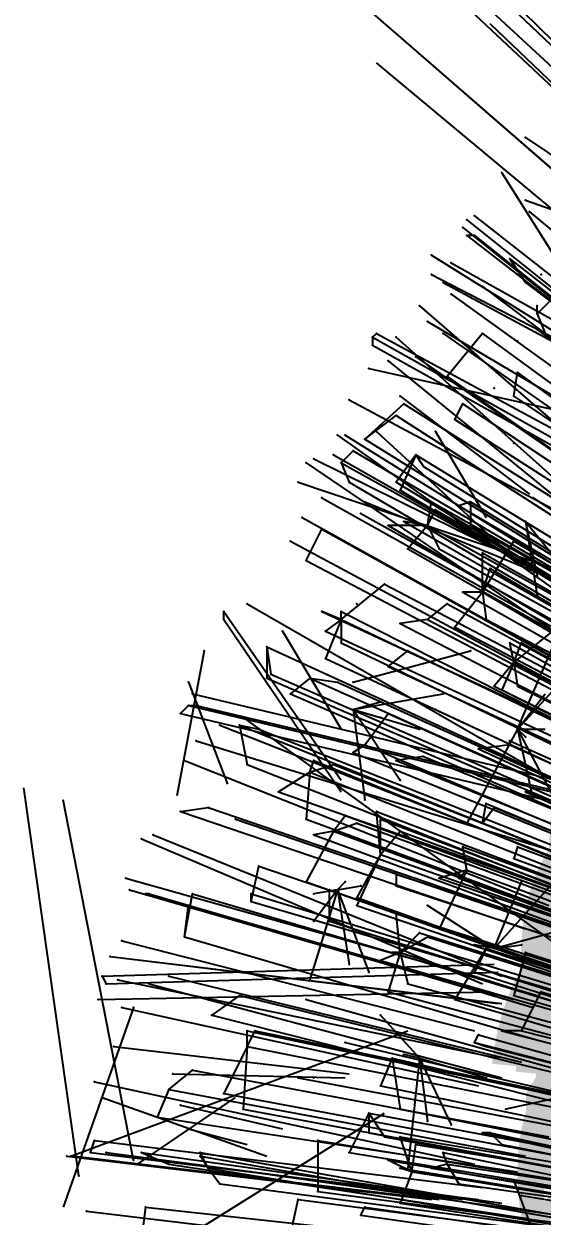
# Model space of a CAD drawing. Extents: x -0.5 to 0.68, y -0.1 to 0.6.
# Drawn here: x -0.503 to -0.3707, y 0.0547 to 0.359 of the extents above; entities that cross this region are included whole.
import ezdxf

# ---------------------------------------------------------------- set-up
doc = ezdxf.new("R2010")
doc.units = 0
for name, color, linetype in [('Facilities', 3, 'CONTINUOUS'), ('Facilities_lines', 3, 'CONTINUOUS'), ('Normals', 1, 'CONTINUOUS'), ('Source_points', 5, 'CONTINUOUS'), ('Text', 3, 'CONTINUOUS')]:
    doc.layers.add(name, color=color, linetype=linetype)

msp = doc.modelspace()

# ---------------------------------------------------------------- linework, layer by layer
at = {"layer": 'Facilities', "color": 3}
for p in [(-0.375, 0.33, -1.249), (-0.381, 0.321, -1.247), (-0.375, 0.314, -1.25), (-0.374, 0.311, -1.217), (-0.39, 0.309, -1.25), (-0.388, 0.31, -1.242), (-0.391, 0.307, -1.243), (-0.388, 0.305, -1.25), (-0.399, 0.3, -1.247), (-0.379, 0.299, -1.208), (-0.394, 0.298, -1.25), (-0.399, 0.295, -1.24), (-0.396, 0.293, -1.232), (-0.371, 0.295, -1.25), (-0.394, 0.29, -1.223), (-0.386, 0.292, -1.21), (-0.402, 0.287, -1.25), (-0.4, 0.283, -1.25), (-0.372, 0.285, -1.25), (-0.396, 0.28, -1.213), (-0.386, 0.28, -1.192), (-0.372, 0.281, -1.165), (-0.414, 0.279, -1.248), (-0.408, 0.279, -1.236), (-0.377, 0.278, -1.25), (-0.403, 0.274, -1.218), (-0.415, 0.271, -1.238), (-0.41, 0.273, -1.233), (-0.383, 0.266, -1.25), (-0.42, 0.263, -1.239), (-0.407, 0.264, -1.25), (-0.378, 0.264, -1.152), (-0.393, 0.258, -1.174), (-0.423, 0.254, -1.25), (-0.421, 0.254, -1.229), (-0.416, 0.253, -1.216), (-0.413, 0.255, -1.25), (-0.398, 0.255, -1.25), (-0.378, 0.252, -1.25), (-0.431, 0.247, -1.242), (-0.429, 0.248, -1.239), (-0.424, 0.249, -1.229), (-0.422, 0.247, -1.222), (-0.403, 0.249, -1.183), (-0.433, 0.242, -1.241), (-0.427, 0.238, -1.25), (-0.373, 0.238, -1.107), (-0.416, 0.237, -1.25), (-0.389, 0.237, -1.139), (-0.432, 0.233, -1.227), (-0.417, 0.234, -1.196), (-0.375, 0.232, -1.25), (-0.4, 0.231, -1.155), (-0.435, 0.227, -1.226), (-0.431, 0.222, -1.212), (-0.386, 0.214, -1.104), (-0.446, 0.211, -1.233), (-0.418, 0.211, -1.25), (-0.452, 0.207, -1.242), (-0.422, 0.207, -1.175), (-0.4, 0.207, -1.127), (-0.437, 0.204, -1.25), (-0.457, 0.199, -1.245), (-0.441, 0.2, -1.209), (-0.41, 0.195, -1.135), (-0.378, 0.196, -1.063), (-0.43, 0.192, -1.178), (-0.461, 0.191, -1.246), (-0.419, 0.191, -1.25), (-0.46, 0.188, -1.243), (-0.461, 0.185, -1.25), (-0.419, 0.184, -1.25), (-0.398, 0.184, -1.097), (-0.453, 0.18, -1.218), (-0.448, 0.18, -1.206), (-0.447, 0.182, -1.25), (-0.377, 0.179, -1.25), (-0.459, 0.176, -1.23), (-0.416, 0.175, -1.129), (-0.379, 0.175, -1.044), (-0.462, 0.171, -1.25), (-0.401, 0.172, -1.091), (-0.43, 0.168, -1.155), (-0.374, 0.163, -1.019), (-0.463, 0.158, -1.222), (-0.449, 0.156, -1.188), (-0.424, 0.153, -1.128), (-0.386, 0.155, -1.04), (-0.473, 0.151, -1.242), (-0.47, 0.152, -1.234), (-0.412, 0.147, -1.094), (-0.377, 0.149, -1.012), (-0.477, 0.141, -1.244), (-0.408, 0.142, -1.08), (-0.39, 0.143, -1.039), (-0.476, 0.138, -1.238), (-0.471, 0.137, -1.227), (-0.423, 0.138, -1.25), (-0.445, 0.135, -1.163), (-0.425, 0.13, -1.111), (-0.478, 0.125, -1.234), (-0.462, 0.126, -1.196), (-0.407, 0.122, -1.063), (-0.385, 0.123, -1.01), (-0.383, 0.123, -1.25), (-0.375, 0.122, -0.986), (-0.481, 0.121, -1.239), (-0.483, 0.116, -1.242), (-0.466, 0.116, -1.2), (-0.479, 0.115, -1.232), (-0.471, 0.114, -1.211), (-0.484, 0.11, -1.24), (-0.448, 0.111, -1.155), (-0.431, 0.11, -1.112), (-0.478, 0.108, -1.225), (-0.475, 0.108, -1.25), (-0.376, 0.102, -0.974), (-0.48, 0.098, -1.25), (-0.446, 0.098, -1.14), (-0.421, 0.099, -1.082), (-0.388, 0.099, -1), (-0.409, 0.095, -1.048), (-0.402, 0.095, -1.25), (-0.485, 0.089, -1.233), (-0.465, 0.091, -1.25), (-0.433, 0.09, -1.105), (-0.429, 0.09, -1.25), (-0.466, 0.087, -1.186), (-0.483, 0.085, -1.25), (-0.463, 0.083, -1.25), (-0.415, 0.081, -1.057), (-0.461, 0.077, -1.25), (-0.428, 0.074, -1.087), (-0.384, 0.076, -0.978), (-0.492, 0.07, -1.243), (-0.491, 0.07, -1.239), (-0.49, 0.07, -1.25), (-0.486, 0.071, -1.228), (-0.482, 0.071, -1.219), (-0.473, 0.071, -1.195), (-0.475, 0.069, -1.25), (-0.474, 0.068, -1.25), (-0.456, 0.067, -1.151), (-0.395, 0.068, -1.001), (-0.489, 0.065, -1.234), (-0.445, 0.066, -1.124), (-0.404, 0.066, -1.023), (-0.376, 0.06, -0.951), (-0.487, 0.056, -1.226), (-0.472, 0.057, -1.188), (-0.417, 0.055, -1.051)]:
    msp.add_point(p, dxfattribs=at)
at = {"layer": 'Facilities_lines', "color": 3}
for p, q in [((-0.388, 0.305, -1.25), (-0.39, 0.305, -1.25)), ((-0.379, 0.299, -1.208), (-0.375, 0.293, -1.19)), ((-0.372, 0.285, -1.25), (-0.368, 0.289, -1.25)), ((-0.372, 0.285, -1.25), (-0.372, 0.287, -1.25)), ((-0.372, 0.285, -1.25), (-0.37, 0.28, -1.25)), ((-0.414, 0.279, -1.248), (-0.413, 0.28, -1.247)), ((-0.386, 0.28, -1.192), (-0.395, 0.269, -1.195)), ((-0.414, 0.279, -1.248), (-0.414, 0.277, -1.246)), ((-0.378, 0.264, -1.152), (-0.377, 0.27, -1.159)), ((-0.416, 0.253, -1.216), (-0.406, 0.262, -1.208)), ((-0.393, 0.258, -1.174), (-0.391, 0.262, -1.178)), ((-0.416, 0.253, -1.216), (-0.408, 0.259, -1.209)), ((-0.422, 0.247, -1.222), (-0.419, 0.25, -1.219)), ((-0.422, 0.247, -1.222), (-0.42, 0.242, -1.211)), ((-0.403, 0.249, -1.183), (-0.408, 0.242, -1.187)), ((-0.403, 0.249, -1.183), (-0.407, 0.24, -1.181)), ((-0.403, 0.249, -1.183), (-0.401, 0.246, -1.176)), ((-0.4, 0.231, -1.155), (-0.399, 0.237, -1.16)), ((-0.4, 0.231, -1.155), (-0.398, 0.235, -1.157)), ((-0.389, 0.237, -1.139), (-0.392, 0.236, -1.144)), ((-0.389, 0.237, -1.139), (-0.389, 0.231, -1.131)), ((-0.4, 0.231, -1.155), (-0.406, 0.232, -1.17)), ((-0.375, 0.232, -1.25), (-0.362, 0.216, -1.25)), ((-0.375, 0.232, -1.25), (-0.372, 0.218, -1.25)), ((-0.375, 0.232, -1.25), (-0.372, 0.213, -1.25)), ((-0.431, 0.222, -1.212), (-0.427, 0.23, -1.212)), ((-0.4, 0.231, -1.155), (-0.41, 0.231, -1.176)), ((-0.4, 0.231, -1.155), (-0.405, 0.225, -1.158)), ((-0.4, 0.231, -1.155), (-0.397, 0.225, -1.141)), ((-0.386, 0.214, -1.104), (-0.378, 0.227, -1.101)), ((-0.386, 0.214, -1.104), (-0.386, 0.224, -1.115)), ((-0.386, 0.214, -1.104), (-0.384, 0.22, -1.105)), ((-0.422, 0.207, -1.175), (-0.411, 0.216, -1.162)), ((-0.386, 0.214, -1.104), (-0.393, 0.205, -1.108)), ((-0.386, 0.214, -1.104), (-0.391, 0.214, -1.114)), ((-0.386, 0.214, -1.104), (-0.385, 0.207, -1.093)), ((-0.4, 0.207, -1.127), (-0.395, 0.211, -1.12)), ((-0.452, 0.207, -1.242), (-0.452, 0.209, -1.244)), ((-0.422, 0.207, -1.175), (-0.427, 0.209, -1.189)), ((-0.422, 0.207, -1.175), (-0.426, 0.197, -1.173)), ((-0.422, 0.207, -1.175), (-0.426, 0.204, -1.182)), ((-0.422, 0.207, -1.175), (-0.422, 0.209, -1.177)), ((-0.422, 0.207, -1.175), (-0.422, 0.201, -1.169)), ((-0.4, 0.207, -1.127), (-0.407, 0.206, -1.139)), ((-0.378, 0.196, -1.063), (-0.368, 0.204, -1.051)), ((-0.378, 0.196, -1.063), (-0.379, 0.201, -1.072)), ((-0.378, 0.196, -1.063), (-0.376, 0.201, -1.067)), ((-0.441, 0.2, -1.209), (-0.44, 0.193, -1.202)), ((-0.441, 0.2, -1.209), (-0.441, 0.192, -1.201)), ((-0.419, 0.191, -1.25), (-0.389, 0.199, -1.25)), ((-0.41, 0.195, -1.135), (-0.405, 0.199, -1.129)), ((-0.377, 0.179, -1.25), (-0.368, 0.2, -1.25)), ((-0.378, 0.196, -1.063), (-0.383, 0.19, -1.069)), ((-0.378, 0.196, -1.063), (-0.381, 0.189, -1.062)), ((-0.378, 0.196, -1.063), (-0.377, 0.19, -1.057)), ((-0.43, 0.192, -1.178), (-0.435, 0.188, -1.185)), ((-0.43, 0.192, -1.178), (-0.423, 0.191, -1.161)), ((-0.377, 0.179, -1.25), (-0.366, 0.191, -1.25)), ((-0.419, 0.184, -1.25), (-0.396, 0.188, -1.25)), ((-0.419, 0.184, -1.25), (-0.412, 0.186, -1.25)), ((-0.377, 0.179, -1.25), (-0.37, 0.188, -1.25)), ((-0.461, 0.185, -1.25), (-0.463, 0.183, -1.25)), ((-0.461, 0.185, -1.25), (-0.459, 0.185, -1.25)), ((-0.419, 0.184, -1.25), (-0.402, 0.179, -1.25)), ((-0.419, 0.184, -1.25), (-0.407, 0.166, -1.25)), ((-0.419, 0.184, -1.25), (-0.416, 0.161, -1.25)), ((-0.419, 0.184, -1.25), (-0.412, 0.182, -1.25)), ((-0.416, 0.175, -1.129), (-0.41, 0.183, -1.123)), ((-0.448, 0.18, -1.206), (-0.446, 0.17, -1.193)), ((-0.448, 0.18, -1.206), (-0.443, 0.179, -1.194)), ((-0.377, 0.179, -1.25), (-0.39, 0.155, -1.25)), ((-0.377, 0.179, -1.25), (-0.37, 0.179, -1.25)), ((-0.377, 0.179, -1.25), (-0.375, 0.177, -1.25)), ((-0.377, 0.179, -1.25), (-0.373, 0.161, -1.25)), ((-0.377, 0.179, -1.25), (-0.367, 0.16, -1.25)), ((-0.416, 0.175, -1.129), (-0.419, 0.173, -1.133)), ((-0.379, 0.175, -1.044), (-0.387, 0.174, -1.061)), ((-0.379, 0.175, -1.044), (-0.379, 0.176, -1.044)), ((-0.43, 0.168, -1.155), (-0.429, 0.171, -1.154)), ((-0.401, 0.172, -1.091), (-0.408, 0.171, -1.106)), ((-0.43, 0.168, -1.155), (-0.438, 0.163, -1.168)), ((-0.43, 0.168, -1.155), (-0.431, 0.156, -1.145)), ((-0.43, 0.168, -1.155), (-0.424, 0.17, -1.142)), ((-0.374, 0.163, -1.019), (-0.375, 0.163, -1.023)), ((-0.463, 0.158, -1.222), (-0.456, 0.159, -1.208)), ((-0.386, 0.155, -1.04), (-0.385, 0.16, -1.043)), ((-0.386, 0.155, -1.04), (-0.383, 0.159, -1.037)), ((-0.424, 0.153, -1.128), (-0.421, 0.157, -1.124)), ((-0.412, 0.147, -1.094), (-0.413, 0.158, -1.104)), ((-0.412, 0.147, -1.094), (-0.412, 0.156, -1.101)), ((-0.424, 0.153, -1.128), (-0.431, 0.14, -1.133)), ((-0.424, 0.153, -1.128), (-0.429, 0.152, -1.139)), ((-0.424, 0.153, -1.128), (-0.418, 0.155, -1.115)), ((-0.412, 0.147, -1.094), (-0.407, 0.153, -1.089)), ((-0.412, 0.147, -1.094), (-0.418, 0.134, -1.097)), ((-0.412, 0.147, -1.094), (-0.418, 0.136, -1.1)), ((-0.39, 0.143, -1.039), (-0.391, 0.149, -1.046)), ((-0.377, 0.149, -1.012), (-0.378, 0.146, -1.014)), ((-0.445, 0.135, -1.163), (-0.443, 0.144, -1.165)), ((-0.423, 0.138, -1.25), (-0.421, 0.14, -1.25)), ((-0.408, 0.142, -1.08), (-0.408, 0.139, -1.078)), ((-0.39, 0.143, -1.039), (-0.397, 0.128, -1.042)), ((-0.39, 0.143, -1.039), (-0.397, 0.141, -1.053)), ((-0.39, 0.143, -1.039), (-0.392, 0.141, -1.04)), ((-0.383, 0.123, -1.25), (-0.366, 0.142, -1.25)), ((-0.383, 0.123, -1.25), (-0.376, 0.14, -1.25)), ((-0.471, 0.137, -1.227), (-0.472, 0.137, -1.228)), ((-0.471, 0.137, -1.227), (-0.468, 0.136, -1.217)), ((-0.462, 0.126, -1.196), (-0.46, 0.137, -1.201)), ((-0.445, 0.135, -1.163), (-0.445, 0.137, -1.163)), ((-0.423, 0.138, -1.25), (-0.43, 0.115, -1.25)), ((-0.423, 0.138, -1.25), (-0.429, 0.13, -1.25)), ((-0.423, 0.138, -1.25), (-0.429, 0.137, -1.25)), ((-0.425, 0.13, -1.111), (-0.425, 0.138, -1.116)), ((-0.423, 0.138, -1.25), (-0.417, 0.139, -1.25)), ((-0.423, 0.138, -1.25), (-0.415, 0.117, -1.25)), ((-0.423, 0.138, -1.25), (-0.42, 0.119, -1.25)), ((-0.462, 0.126, -1.196), (-0.461, 0.134, -1.201)), ((-0.383, 0.123, -1.25), (-0.4, 0.134, -1.25)), ((-0.407, 0.122, -1.063), (-0.408, 0.132, -1.072)), ((-0.383, 0.123, -1.25), (-0.354, 0.131, -1.25)), ((-0.407, 0.122, -1.063), (-0.402, 0.127, -1.054)), ((-0.407, 0.122, -1.063), (-0.4, 0.126, -1.049)), ((-0.407, 0.122, -1.063), (-0.412, 0.12, -1.072)), ((-0.407, 0.122, -1.063), (-0.41, 0.112, -1.062)), ((-0.407, 0.122, -1.063), (-0.409, 0.122, -1.067)), ((-0.407, 0.122, -1.063), (-0.405, 0.114, -1.051)), ((-0.385, 0.123, -1.01), (-0.393, 0.11, -1.02)), ((-0.383, 0.123, -1.25), (-0.388, 0.124, -1.25)), ((-0.385, 0.123, -1.01), (-0.388, 0.117, -1.014)), ((-0.383, 0.123, -1.25), (-0.376, 0.124, -1.25)), ((-0.375, 0.122, -0.986), (-0.378, 0.111, -0.984)), ((-0.481, 0.121, -1.239), (-0.481, 0.121, -1.24)), ((-0.483, 0.116, -1.242), (-0.482, 0.114, -1.239)), ((-0.448, 0.111, -1.155), (-0.455, 0.106, -1.168)), ((-0.376, 0.102, -0.974), (-0.371, 0.112, -0.97)), ((-0.402, 0.095, -1.25), (-0.412, 0.106, -1.25)), ((-0.446, 0.098, -1.14), (-0.446, 0.102, -1.143)), ((-0.446, 0.098, -1.14), (-0.444, 0.102, -1.138)), ((-0.388, 0.099, -1), (-0.387, 0.101, -1)), ((-0.376, 0.102, -0.974), (-0.381, 0.102, -0.987)), ((-0.446, 0.098, -1.14), (-0.452, 0.086, -1.151)), ((-0.446, 0.098, -1.14), (-0.447, 0.082, -1.137)), ((-0.388, 0.099, -1), (-0.385, 0.098, -0.992)), ((-0.409, 0.095, -1.048), (-0.412, 0.088, -1.054)), ((-0.409, 0.095, -1.048), (-0.407, 0.082, -1.038)), ((-0.402, 0.095, -1.25), (-0.406, 0.096, -1.25)), ((-0.402, 0.095, -1.25), (-0.405, 0.067, -1.25)), ((-0.402, 0.095, -1.25), (-0.385, 0.09, -1.25)), ((-0.402, 0.095, -1.25), (-0.394, 0.078, -1.25)), ((-0.402, 0.095, -1.25), (-0.4, 0.079, -1.25)), ((-0.466, 0.087, -1.186), (-0.46, 0.092, -1.172)), ((-0.466, 0.087, -1.186), (-0.469, 0.08, -1.189)), ((-0.357, 0.087, -1.25), (-0.38, 0.082, -1.25)), ((-0.415, 0.081, -1.057), (-0.42, 0.071, -1.066)), ((-0.415, 0.081, -1.057), (-0.415, 0.076, -1.055)), ((-0.415, 0.081, -1.057), (-0.411, 0.075, -1.044)), ((-0.486, 0.071, -1.228), (-0.485, 0.074, -1.226)), ((-0.428, 0.074, -1.087), (-0.428, 0.061, -1.08)), ((-0.404, 0.066, -1.023), (-0.407, 0.075, -1.035)), ((-0.384, 0.076, -0.978), (-0.386, 0.076, -0.983)), ((-0.384, 0.076, -0.978), (-0.381, 0.073, -0.969)), ((-0.473, 0.071, -1.195), (-0.466, 0.068, -1.177)), ((-0.456, 0.067, -1.151), (-0.458, 0.071, -1.159)), ((-0.456, 0.067, -1.151), (-0.458, 0.07, -1.157)), ((-0.404, 0.066, -1.023), (-0.403, 0.073, -1.025)), ((-0.395, 0.068, -1.001), (-0.396, 0.071, -1.005)), ((-0.456, 0.067, -1.151), (-0.453, 0.063, -1.144)), ((-0.404, 0.066, -1.023), (-0.41, 0.069, -1.039)), ((-0.404, 0.066, -1.023), (-0.407, 0.067, -1.032)), ((-0.395, 0.068, -1.001), (-0.399, 0.067, -1.012)), ((-0.395, 0.068, -1.001), (-0.392, 0.063, -0.993)), ((-0.404, 0.066, -1.023), (-0.407, 0.058, -1.027)), ((-0.404, 0.066, -1.023), (-0.403, 0.066, -1.02)), ((-0.369, 0.04, -1.25), (-0.378, 0.064, -1.25)), ((-0.435, 0.05, -1.095), (-0.433, 0.059, -1.093)), ((-0.472, 0.057, -1.188), (-0.473, 0.049, -1.19)), ((-0.417, 0.055, -1.051), (-0.416, 0.057, -1.05))]:
    msp.add_line(p, q, dxfattribs=at)
at = {"layer": 'Normals', "color": 1}
for p, q in [((-0.348, 0.334, -1.206), (-0.415, 0.398, -1.168)), ((-0.351, 0.332, -1.207), (-0.419, 0.395, -1.17)), ((-0.343, 0.33, -1.189), (-0.409, 0.395, -1.152)), ((-0.345, 0.321, -1.179), (-0.413, 0.385, -1.142)), ((-0.351, 0.307, -1.165), (-0.42, 0.367, -1.125)), ((-0.317, 0.295, -1.083), (-0.384, 0.359, -1.045)), ((-0.341, 0.289, -1.119), (-0.413, 0.349, -1.082)), ((-0.327, 0.286, -1.086), (-0.397, 0.347, -1.049)), ((-0.375, 0.33, -1.249), (-0.347, 0.311, -1.155)), ((-0.381, 0.321, -1.247), (-0.354, 0.278, -1.161)), ((-0.375, 0.314, -1.25), (-0.358, 0.308, -1.152)), ((-0.374, 0.311, -1.217), (-0.303, 0.252, -1.254)), ((-0.39, 0.309, -1.25), (-0.32, 0.253, -1.206)), ((-0.388, 0.31, -1.242), (-0.318, 0.255, -1.198)), ((-0.391, 0.307, -1.243), (-0.321, 0.251, -1.199)), ((-0.39, 0.305, -1.25), (-0.319, 0.25, -1.206)), ((-0.388, 0.305, -1.25), (-0.318, 0.249, -1.206)), ((-0.399, 0.3, -1.247), (-0.314, 0.247, -1.248)), ((-0.379, 0.299, -1.208), (-0.306, 0.242, -1.245)), ((-0.394, 0.298, -1.25), (-0.31, 0.251, -1.221)), ((-0.399, 0.295, -1.24), (-0.31, 0.249, -1.248)), ((-0.396, 0.293, -1.232), (-0.309, 0.246, -1.243)), ((-0.375, 0.293, -1.19), (-0.301, 0.237, -1.227)), ((-0.371, 0.295, -1.25), (-0.371, 0.295, -1.15)), ((-0.394, 0.29, -1.223), (-0.319, 0.236, -1.261)), ((-0.386, 0.292, -1.21), (-0.312, 0.236, -1.248)), ((-0.402, 0.287, -1.25), (-0.327, 0.222, -1.256)), ((-0.372, 0.287, -1.25), (-0.372, 0.287, -1.15)), ((-0.4, 0.283, -1.25), (-0.329, 0.241, -1.192)), ((-0.372, 0.285, -1.25), (-0.372, 0.285, -1.15)), ((-0.413, 0.28, -1.247), (-0.328, 0.234, -1.22)), ((-0.396, 0.28, -1.213), (-0.32, 0.227, -1.25)), ((-0.386, 0.28, -1.192), (-0.311, 0.225, -1.229)), ((-0.372, 0.281, -1.165), (-0.298, 0.225, -1.202)), ((-0.414, 0.279, -1.248), (-0.33, 0.232, -1.22)), ((-0.414, 0.277, -1.246), (-0.33, 0.23, -1.219)), ((-0.408, 0.279, -1.236), (-0.334, 0.213, -1.248)), ((-0.377, 0.278, -1.25), (-0.377, 0.278, -1.15)), ((-0.403, 0.274, -1.218), (-0.326, 0.221, -1.255)), ((-0.415, 0.271, -1.238), (-0.32, 0.25, -1.215)), ((-0.41, 0.273, -1.233), (-0.334, 0.211, -1.25)), ((-0.395, 0.269, -1.195), (-0.319, 0.216, -1.232)), ((-0.377, 0.27, -1.159), (-0.302, 0.215, -1.195)), ((-0.383, 0.266, -1.25), (-0.383, 0.266, -1.15)), ((-0.42, 0.263, -1.239), (-0.334, 0.217, -1.218)), ((-0.407, 0.264, -1.25), (-0.374, 0.239, -1.159)), ((-0.406, 0.262, -1.208), (-0.327, 0.212, -1.244)), ((-0.391, 0.262, -1.178), (-0.314, 0.211, -1.215)), ((-0.378, 0.264, -1.152), (-0.301, 0.212, -1.19)), ((-0.408, 0.259, -1.209), (-0.33, 0.209, -1.246)), ((-0.393, 0.258, -1.174), (-0.315, 0.208, -1.212)), ((-0.423, 0.254, -1.25), (-0.357, 0.207, -1.191)), ((-0.421, 0.254, -1.229), (-0.342, 0.205, -1.266)), ((-0.416, 0.253, -1.216), (-0.337, 0.204, -1.254)), ((-0.413, 0.255, -1.25), (-0.375, 0.22, -1.164)), ((-0.398, 0.255, -1.25), (-0.385, 0.233, -1.153)), ((-0.419, 0.25, -1.219), (-0.339, 0.203, -1.257)), ((-0.378, 0.252, -1.25), (-0.378, 0.252, -1.15)), ((-0.431, 0.247, -1.242), (-0.356, 0.196, -1.2)), ((-0.429, 0.248, -1.239), (-0.34, 0.204, -1.253)), ((-0.424, 0.249, -1.229), (-0.343, 0.203, -1.266)), ((-0.422, 0.247, -1.222), (-0.341, 0.202, -1.26)), ((-0.403, 0.249, -1.183), (-0.323, 0.2, -1.22)), ((-0.401, 0.246, -1.176), (-0.322, 0.197, -1.213)), ((-0.433, 0.242, -1.241), (-0.341, 0.211, -1.222)), ((-0.42, 0.242, -1.211), (-0.34, 0.195, -1.248)), ((-0.408, 0.242, -1.187), (-0.329, 0.194, -1.224)), ((-0.427, 0.238, -1.25), (-0.343, 0.191, -1.224)), ((-0.407, 0.24, -1.181), (-0.327, 0.192, -1.218)), ((-0.373, 0.238, -1.107), (-0.295, 0.188, -1.143)), ((-0.416, 0.237, -1.25), (-0.372, 0.219, -1.162)), ((-0.399, 0.237, -1.16), (-0.318, 0.191, -1.197)), ((-0.398, 0.235, -1.157), (-0.318, 0.189, -1.194)), ((-0.392, 0.236, -1.144), (-0.312, 0.189, -1.181)), ((-0.389, 0.237, -1.139), (-0.31, 0.188, -1.176)), ((-0.432, 0.233, -1.227), (-0.351, 0.188, -1.264)), ((-0.417, 0.234, -1.196), (-0.336, 0.189, -1.233)), ((-0.406, 0.232, -1.17), (-0.326, 0.186, -1.208)), ((-0.375, 0.232, -1.25), (-0.375, 0.232, -1.15)), ((-0.427, 0.23, -1.212), (-0.346, 0.185, -1.249)), ((-0.41, 0.231, -1.176), (-0.33, 0.184, -1.214)), ((-0.4, 0.231, -1.155), (-0.319, 0.186, -1.193)), ((-0.389, 0.231, -1.131), (-0.308, 0.185, -1.168)), ((-0.435, 0.227, -1.226), (-0.353, 0.183, -1.263)), ((-0.378, 0.227, -1.101), (-0.298, 0.18, -1.139)), ((-0.405, 0.225, -1.158), (-0.324, 0.179, -1.195)), ((-0.397, 0.225, -1.141), (-0.316, 0.18, -1.179)), ((-0.386, 0.224, -1.115), (-0.305, 0.178, -1.152)), ((-0.431, 0.222, -1.212), (-0.349, 0.179, -1.249)), ((-0.384, 0.22, -1.105), (-0.304, 0.173, -1.143)), ((-0.372, 0.218, -1.25), (-0.372, 0.218, -1.15)), ((-0.411, 0.216, -1.162), (-0.329, 0.173, -1.199)), ((-0.391, 0.214, -1.114), (-0.31, 0.168, -1.151)), ((-0.386, 0.214, -1.104), (-0.306, 0.167, -1.141)), ((-0.372, 0.213, -1.25), (-0.372, 0.213, -1.15)), ((-0.446, 0.211, -1.233), (-0.361, 0.162, -1.255)), ((-0.418, 0.211, -1.25), (-0.418, 0.211, -1.15)), ((-0.395, 0.211, -1.12), (-0.314, 0.167, -1.157)), ((-0.452, 0.209, -1.244), (-0.422, 0.166, -1.159)), ((-0.452, 0.207, -1.242), (-0.422, 0.163, -1.157)), ((-0.427, 0.209, -1.189), (-0.343, 0.17, -1.226)), ((-0.422, 0.209, -1.177), (-0.339, 0.167, -1.214)), ((-0.422, 0.207, -1.175), (-0.338, 0.167, -1.212)), ((-0.4, 0.207, -1.127), (-0.318, 0.164, -1.164)), ((-0.385, 0.207, -1.093), (-0.303, 0.164, -1.129)), ((-0.437, 0.204, -1.25), (-0.422, 0.179, -1.155)), ((-0.426, 0.204, -1.182), (-0.342, 0.165, -1.219)), ((-0.407, 0.206, -1.139), (-0.324, 0.163, -1.176)), ((-0.393, 0.205, -1.108), (-0.311, 0.162, -1.146)), ((-0.422, 0.201, -1.169), (-0.339, 0.161, -1.207)), ((-0.379, 0.201, -1.072), (-0.298, 0.156, -1.11)), ((-0.376, 0.201, -1.067), (-0.295, 0.156, -1.105)), ((-0.457, 0.199, -1.245), (-0.464, 0.162, -1.152)), ((-0.441, 0.2, -1.209), (-0.356, 0.161, -1.246)), ((-0.405, 0.199, -1.129), (-0.322, 0.159, -1.167)), ((-0.389, 0.199, -1.25), (-0.389, 0.199, -1.15)), ((-0.426, 0.197, -1.173), (-0.342, 0.158, -1.211)), ((-0.41, 0.195, -1.135), (-0.326, 0.156, -1.173)), ((-0.378, 0.196, -1.063), (-0.296, 0.153, -1.101)), ((-0.441, 0.192, -1.201), (-0.355, 0.155, -1.238)), ((-0.44, 0.193, -1.202), (-0.355, 0.156, -1.239)), ((-0.43, 0.192, -1.178), (-0.345, 0.154, -1.215)), ((-0.461, 0.191, -1.246), (-0.451, 0.165, -1.15)), ((-0.423, 0.191, -1.161), (-0.339, 0.153, -1.199)), ((-0.419, 0.191, -1.25), (-0.419, 0.191, -1.15)), ((-0.383, 0.19, -1.069), (-0.3, 0.149, -1.107)), ((-0.381, 0.189, -1.062), (-0.298, 0.147, -1.1)), ((-0.377, 0.19, -1.057), (-0.295, 0.149, -1.094)), ((-0.46, 0.188, -1.243), (-0.363, 0.165, -1.244)), ((-0.435, 0.188, -1.185), (-0.35, 0.151, -1.223)), ((-0.412, 0.186, -1.25), (-0.412, 0.186, -1.15)), ((-0.396, 0.188, -1.25), (-0.396, 0.188, -1.15)), ((-0.463, 0.183, -1.25), (-0.366, 0.16, -1.251)), ((-0.461, 0.185, -1.25), (-0.364, 0.162, -1.251)), ((-0.459, 0.185, -1.25), (-0.362, 0.162, -1.251)), ((-0.419, 0.184, -1.25), (-0.419, 0.184, -1.15)), ((-0.41, 0.183, -1.123), (-0.326, 0.145, -1.16)), ((-0.398, 0.184, -1.097), (-0.314, 0.145, -1.134)), ((-0.453, 0.18, -1.218), (-0.367, 0.146, -1.256)), ((-0.448, 0.18, -1.206), (-0.361, 0.145, -1.243)), ((-0.447, 0.182, -1.25), (-0.367, 0.124, -1.237)), ((-0.412, 0.182, -1.25), (-0.412, 0.182, -1.15)), ((-0.443, 0.179, -1.194), (-0.357, 0.145, -1.232)), ((-0.402, 0.179, -1.25), (-0.402, 0.179, -1.15)), ((-0.377, 0.179, -1.25), (-0.377, 0.179, -1.15)), ((-0.375, 0.177, -1.25), (-0.375, 0.177, -1.15)), ((-0.459, 0.176, -1.23), (-0.365, 0.147, -1.248)), ((-0.416, 0.175, -1.129), (-0.331, 0.139, -1.167)), ((-0.387, 0.174, -1.061), (-0.303, 0.135, -1.098)), ((-0.379, 0.176, -1.044), (-0.294, 0.138, -1.082)), ((-0.379, 0.175, -1.044), (-0.295, 0.137, -1.082)), ((-0.462, 0.171, -1.25), (-0.369, 0.134, -1.257)), ((-0.429, 0.171, -1.154), (-0.343, 0.136, -1.191)), ((-0.419, 0.173, -1.133), (-0.333, 0.138, -1.17)), ((-0.408, 0.171, -1.106), (-0.322, 0.136, -1.143)), ((-0.401, 0.172, -1.091), (-0.315, 0.137, -1.129)), ((-0.446, 0.17, -1.193), (-0.36, 0.136, -1.23)), ((-0.43, 0.168, -1.155), (-0.344, 0.134, -1.191)), ((-0.424, 0.17, -1.142), (-0.338, 0.136, -1.179)), ((-0.407, 0.166, -1.25), (-0.407, 0.166, -1.15)), ((-0.489, 0.065, -1.234), (-0.503, 0.164, -1.232)), ((-0.438, 0.163, -1.168), (-0.35, 0.132, -1.205)), ((-0.375, 0.163, -1.023), (-0.291, 0.125, -1.061)), ((-0.374, 0.163, -1.019), (-0.289, 0.125, -1.056)), ((-0.475, 0.069, -1.25), (-0.493, 0.161, -1.215)), ((-0.456, 0.159, -1.208), (-0.368, 0.129, -1.245)), ((-0.416, 0.161, -1.25), (-0.416, 0.161, -1.15)), ((-0.385, 0.16, -1.043), (-0.299, 0.124, -1.079)), ((-0.383, 0.159, -1.037), (-0.297, 0.124, -1.074)), ((-0.373, 0.161, -1.25), (-0.373, 0.161, -1.15)), ((-0.463, 0.158, -1.222), (-0.375, 0.128, -1.259)), ((-0.449, 0.156, -1.188), (-0.361, 0.126, -1.225)), ((-0.431, 0.156, -1.145), (-0.344, 0.124, -1.183)), ((-0.421, 0.157, -1.124), (-0.334, 0.125, -1.161)), ((-0.413, 0.158, -1.104), (-0.326, 0.125, -1.142)), ((-0.412, 0.156, -1.101), (-0.325, 0.123, -1.139)), ((-0.424, 0.153, -1.128), (-0.337, 0.121, -1.165)), ((-0.418, 0.155, -1.115), (-0.331, 0.123, -1.152)), ((-0.407, 0.153, -1.089), (-0.321, 0.121, -1.126)), ((-0.39, 0.155, -1.25), (-0.39, 0.155, -1.15)), ((-0.386, 0.155, -1.04), (-0.3, 0.12, -1.076)), ((-0.473, 0.151, -1.242), (-0.386, 0.114, -1.272)), ((-0.47, 0.152, -1.234), (-0.381, 0.116, -1.263)), ((-0.429, 0.152, -1.139), (-0.342, 0.12, -1.176)), ((-0.412, 0.147, -1.094), (-0.324, 0.116, -1.131)), ((-0.391, 0.149, -1.046), (-0.303, 0.117, -1.082)), ((-0.377, 0.149, -1.012), (-0.29, 0.116, -1.049)), ((-0.443, 0.144, -1.165), (-0.355, 0.114, -1.202)), ((-0.378, 0.146, -1.014), (-0.291, 0.114, -1.051)), ((-0.477, 0.141, -1.244), (-0.388, 0.116, -1.281)), ((-0.431, 0.14, -1.133), (-0.343, 0.109, -1.17)), ((-0.421, 0.14, -1.25), (-0.421, 0.14, -1.15)), ((-0.408, 0.142, -1.08), (-0.32, 0.113, -1.117)), ((-0.397, 0.141, -1.053), (-0.309, 0.111, -1.09)), ((-0.392, 0.141, -1.04), (-0.304, 0.109, -1.077)), ((-0.39, 0.143, -1.039), (-0.303, 0.111, -1.076)), ((-0.376, 0.14, -1.25), (-0.376, 0.14, -1.15)), ((-0.476, 0.138, -1.238), (-0.386, 0.112, -1.274)), ((-0.472, 0.137, -1.228), (-0.382, 0.111, -1.265)), ((-0.471, 0.137, -1.227), (-0.382, 0.111, -1.264)), ((-0.46, 0.137, -1.201), (-0.372, 0.111, -1.238)), ((-0.445, 0.137, -1.163), (-0.356, 0.11, -1.2)), ((-0.429, 0.137, -1.25), (-0.429, 0.137, -1.15)), ((-0.425, 0.138, -1.116), (-0.337, 0.107, -1.153)), ((-0.423, 0.138, -1.25), (-0.423, 0.138, -1.15)), ((-0.417, 0.139, -1.25), (-0.417, 0.139, -1.15)), ((-0.408, 0.139, -1.078), (-0.32, 0.11, -1.115)), ((-0.468, 0.136, -1.217), (-0.378, 0.11, -1.254)), ((-0.461, 0.134, -1.201), (-0.373, 0.108, -1.239)), ((-0.445, 0.135, -1.163), (-0.356, 0.109, -1.2)), ((-0.418, 0.136, -1.1), (-0.331, 0.105, -1.137)), ((-0.418, 0.134, -1.097), (-0.33, 0.104, -1.134)), ((-0.4, 0.134, -1.25), (-0.4, 0.134, -1.15)), ((-0.408, 0.132, -1.072), (-0.32, 0.104, -1.109)), ((-0.429, 0.13, -1.25), (-0.429, 0.13, -1.15)), ((-0.425, 0.13, -1.111), (-0.336, 0.102, -1.148)), ((-0.397, 0.128, -1.042), (-0.309, 0.099, -1.079)), ((-0.478, 0.125, -1.234), (-0.388, 0.102, -1.271)), ((-0.462, 0.126, -1.196), (-0.373, 0.1, -1.234)), ((-0.402, 0.127, -1.054), (-0.313, 0.099, -1.091)), ((-0.4, 0.126, -1.049), (-0.312, 0.098, -1.086)), ((-0.409, 0.122, -1.067), (-0.32, 0.095, -1.104)), ((-0.407, 0.122, -1.063), (-0.319, 0.094, -1.101)), ((-0.388, 0.124, -1.25), (-0.388, 0.124, -1.15)), ((-0.385, 0.123, -1.01), (-0.296, 0.095, -1.047)), ((-0.383, 0.123, -1.25), (-0.383, 0.123, -1.15)), ((-0.376, 0.124, -1.25), (-0.376, 0.124, -1.15)), ((-0.375, 0.122, -0.986), (-0.287, 0.094, -1.023)), ((-0.483, 0.116, -1.242), (-0.383, 0.119, -1.245)), ((-0.481, 0.121, -1.24), (-0.382, 0.109, -1.241)), ((-0.481, 0.121, -1.239), (-0.381, 0.109, -1.239)), ((-0.42, 0.119, -1.25), (-0.42, 0.119, -1.15)), ((-0.412, 0.12, -1.072), (-0.322, 0.094, -1.108)), ((-0.482, 0.114, -1.239), (-0.382, 0.117, -1.241)), ((-0.466, 0.116, -1.2), (-0.376, 0.094, -1.238)), ((-0.415, 0.117, -1.25), (-0.415, 0.117, -1.15)), ((-0.388, 0.117, -1.014), (-0.3, 0.089, -1.051)), ((-0.479, 0.115, -1.232), (-0.382, 0.095, -1.24)), ((-0.471, 0.114, -1.211), (-0.381, 0.09, -1.248)), ((-0.43, 0.115, -1.25), (-0.43, 0.115, -1.15)), ((-0.405, 0.114, -1.051), (-0.316, 0.09, -1.09)), ((-0.484, 0.11, -1.24), (-0.384, 0.112, -1.243)), ((-0.448, 0.111, -1.155), (-0.358, 0.089, -1.191)), ((-0.431, 0.11, -1.112), (-0.341, 0.085, -1.149)), ((-0.41, 0.112, -1.062), (-0.32, 0.088, -1.1)), ((-0.393, 0.11, -1.02), (-0.304, 0.084, -1.057)), ((-0.378, 0.111, -0.984), (-0.288, 0.085, -1.021)), ((-0.371, 0.112, -0.97), (-0.282, 0.086, -1.007)), ((-0.475, 0.108, -1.25), (-0.493, 0.057, -1.166)), ((-0.478, 0.108, -1.225), (-0.387, 0.088, -1.262)), ((-0.455, 0.106, -1.168), (-0.364, 0.083, -1.204)), ((-0.412, 0.106, -1.25), (-0.412, 0.106, -1.15)), ((-0.491, 0.07, -1.239), (-0.405, 0.102, -1.198)), ((-0.446, 0.102, -1.143), (-0.355, 0.083, -1.18)), ((-0.444, 0.102, -1.138), (-0.353, 0.083, -1.175)), ((-0.387, 0.101, -1), (-0.298, 0.076, -1.038)), ((-0.381, 0.102, -0.987), (-0.292, 0.079, -1.025)), ((-0.376, 0.102, -0.974), (-0.286, 0.079, -1.011)), ((-0.48, 0.098, -1.25), (-0.42, 0.091, -1.171)), ((-0.446, 0.098, -1.14), (-0.355, 0.08, -1.178)), ((-0.421, 0.099, -1.082), (-0.331, 0.078, -1.12)), ((-0.388, 0.099, -1), (-0.298, 0.076, -1.037)), ((-0.385, 0.098, -0.992), (-0.295, 0.075, -1.03)), ((-0.409, 0.095, -1.048), (-0.318, 0.074, -1.086)), ((-0.406, 0.096, -1.25), (-0.406, 0.096, -1.15)), ((-0.402, 0.095, -1.25), (-0.402, 0.095, -1.15)), ((-0.46, 0.092, -1.172), (-0.369, 0.075, -1.21)), ((-0.485, 0.089, -1.233), (-0.388, 0.068, -1.247)), ((-0.465, 0.091, -1.25), (-0.421, 0.09, -1.16)), ((-0.433, 0.09, -1.105), (-0.342, 0.073, -1.142)), ((-0.429, 0.09, -1.25), (-0.429, 0.09, -1.15)), ((-0.385, 0.09, -1.25), (-0.385, 0.09, -1.15)), ((-0.466, 0.087, -1.186), (-0.375, 0.07, -1.222)), ((-0.452, 0.086, -1.151), (-0.361, 0.069, -1.188)), ((-0.412, 0.088, -1.054), (-0.321, 0.069, -1.091)), ((-0.483, 0.085, -1.25), (-0.441, 0.07, -1.161)), ((-0.474, 0.068, -1.25), (-0.449, 0.085, -1.155)), ((-0.463, 0.083, -1.25), (-0.437, 0.077, -1.154)), ((-0.488, 0.033, -1.223), (-0.411, 0.081, -1.264)), ((-0.469, 0.08, -1.189), (-0.377, 0.066, -1.226)), ((-0.447, 0.082, -1.137), (-0.356, 0.065, -1.174)), ((-0.415, 0.081, -1.057), (-0.324, 0.064, -1.094)), ((-0.407, 0.082, -1.038), (-0.316, 0.064, -1.076)), ((-0.38, 0.082, -1.25), (-0.38, 0.082, -1.15)), ((-0.461, 0.077, -1.25), (-0.446, 0.073, -1.151)), ((-0.4, 0.079, -1.25), (-0.4, 0.079, -1.15)), ((-0.394, 0.078, -1.25), (-0.394, 0.078, -1.15)), ((-0.485, 0.074, -1.226), (-0.386, 0.062, -1.228)), ((-0.428, 0.074, -1.087), (-0.336, 0.059, -1.123)), ((-0.415, 0.076, -1.055), (-0.324, 0.059, -1.092)), ((-0.411, 0.075, -1.044), (-0.319, 0.058, -1.081)), ((-0.407, 0.075, -1.035), (-0.316, 0.06, -1.072)), ((-0.386, 0.076, -0.983), (-0.295, 0.056, -1.02)), ((-0.384, 0.076, -0.978), (-0.293, 0.056, -1.014)), ((-0.492, 0.07, -1.243), (-0.399, 0.059, -1.207)), ((-0.49, 0.07, -1.25), (-0.397, 0.059, -1.214)), ((-0.486, 0.071, -1.228), (-0.387, 0.059, -1.23)), ((-0.482, 0.071, -1.219), (-0.391, 0.059, -1.257)), ((-0.473, 0.071, -1.195), (-0.381, 0.058, -1.233)), ((-0.458, 0.071, -1.159), (-0.367, 0.055, -1.197)), ((-0.458, 0.07, -1.157), (-0.366, 0.054, -1.194)), ((-0.42, 0.071, -1.066), (-0.329, 0.056, -1.103)), ((-0.403, 0.073, -1.025), (-0.312, 0.058, -1.062)), ((-0.396, 0.071, -1.005), (-0.305, 0.052, -1.042)), ((-0.381, 0.073, -0.969), (-0.289, 0.055, -1.005)), ((-0.466, 0.068, -1.177), (-0.374, 0.054, -1.214)), ((-0.456, 0.067, -1.151), (-0.364, 0.052, -1.189)), ((-0.41, 0.069, -1.039), (-0.318, 0.053, -1.076)), ((-0.407, 0.067, -1.032), (-0.315, 0.052, -1.069)), ((-0.405, 0.067, -1.25), (-0.405, 0.067, -1.15)), ((-0.399, 0.067, -1.012), (-0.307, 0.052, -1.049)), ((-0.395, 0.068, -1.001), (-0.303, 0.054, -1.038)), ((-0.445, 0.066, -1.124), (-0.353, 0.053, -1.161)), ((-0.404, 0.066, -1.023), (-0.312, 0.052, -1.06)), ((-0.403, 0.066, -1.02), (-0.311, 0.051, -1.057)), ((-0.378, 0.064, -1.25), (-0.378, 0.064, -1.15)), ((-0.453, 0.063, -1.144), (-0.361, 0.051, -1.182)), ((-0.428, 0.061, -1.08), (-0.336, 0.049, -1.117)), ((-0.392, 0.063, -0.993), (-0.3, 0.05, -1.03)), ((-0.433, 0.059, -1.093), (-0.341, 0.047, -1.131)), ((-0.407, 0.058, -1.027), (-0.315, 0.044, -1.064)), ((-0.376, 0.06, -0.951), (-0.284, 0.045, -0.987)), ((-0.487, 0.056, -1.226), (-0.395, 0.045, -1.263)), ((-0.472, 0.057, -1.188), (-0.38, 0.047, -1.227)), ((-0.417, 0.055, -1.051), (-0.325, 0.042, -1.088)), ((-0.416, 0.057, -1.05), (-0.324, 0.044, -1.087))]:
    msp.add_line(p, q, dxfattribs=at)
at = {"layer": 'Source_points', "color": 5}
for p in [(-0.39, 0.305, -1.25), (-0.375, 0.293, -1.19), (-0.372, 0.287, -1.25), (-0.413, 0.28, -1.247), (-0.414, 0.277, -1.246), (-0.395, 0.269, -1.195), (-0.377, 0.27, -1.159), (-0.406, 0.262, -1.208), (-0.391, 0.262, -1.178), (-0.408, 0.259, -1.209), (-0.419, 0.25, -1.219), (-0.401, 0.246, -1.176), (-0.42, 0.242, -1.211), (-0.408, 0.242, -1.187), (-0.407, 0.24, -1.181), (-0.399, 0.237, -1.16), (-0.398, 0.235, -1.157), (-0.392, 0.236, -1.144), (-0.406, 0.232, -1.17), (-0.427, 0.23, -1.212), (-0.41, 0.231, -1.176), (-0.389, 0.231, -1.131), (-0.378, 0.227, -1.101), (-0.405, 0.225, -1.158), (-0.397, 0.225, -1.141), (-0.386, 0.224, -1.115), (-0.384, 0.22, -1.105), (-0.372, 0.218, -1.25), (-0.411, 0.216, -1.162), (-0.391, 0.214, -1.114), (-0.372, 0.213, -1.25), (-0.395, 0.211, -1.12), (-0.452, 0.209, -1.244), (-0.427, 0.209, -1.189), (-0.422, 0.209, -1.177), (-0.385, 0.207, -1.093), (-0.426, 0.204, -1.182), (-0.407, 0.206, -1.139), (-0.393, 0.205, -1.108), (-0.422, 0.201, -1.169), (-0.379, 0.201, -1.072), (-0.376, 0.201, -1.067), (-0.405, 0.199, -1.129), (-0.389, 0.199, -1.25), (-0.426, 0.197, -1.173), (-0.441, 0.192, -1.201), (-0.44, 0.193, -1.202), (-0.423, 0.191, -1.161), (-0.383, 0.19, -1.069), (-0.381, 0.189, -1.062), (-0.377, 0.19, -1.057), (-0.435, 0.188, -1.185), (-0.412, 0.186, -1.25), (-0.396, 0.188, -1.25), (-0.463, 0.183, -1.25), (-0.459, 0.185, -1.25), (-0.41, 0.183, -1.123), (-0.412, 0.182, -1.25), (-0.443, 0.179, -1.194), (-0.402, 0.179, -1.25), (-0.375, 0.177, -1.25), (-0.387, 0.174, -1.061), (-0.379, 0.176, -1.044), (-0.429, 0.171, -1.154), (-0.419, 0.173, -1.133), (-0.408, 0.171, -1.106), (-0.446, 0.17, -1.193), (-0.424, 0.17, -1.142), (-0.407, 0.166, -1.25), (-0.438, 0.163, -1.168), (-0.375, 0.163, -1.023), (-0.456, 0.159, -1.208), (-0.416, 0.161, -1.25), (-0.385, 0.16, -1.043), (-0.383, 0.159, -1.037), (-0.373, 0.161, -1.25), (-0.431, 0.156, -1.145), (-0.421, 0.157, -1.124), (-0.413, 0.158, -1.104), (-0.412, 0.156, -1.101), (-0.418, 0.155, -1.115), (-0.407, 0.153, -1.089), (-0.39, 0.155, -1.25), (-0.429, 0.152, -1.139), (-0.391, 0.149, -1.046), (-0.443, 0.144, -1.165), (-0.378, 0.146, -1.014), (-0.431, 0.14, -1.133), (-0.421, 0.14, -1.25), (-0.397, 0.141, -1.053), (-0.392, 0.141, -1.04), (-0.376, 0.14, -1.25), (-0.472, 0.137, -1.228), (-0.46, 0.137, -1.201), (-0.445, 0.137, -1.163), (-0.429, 0.137, -1.25), (-0.425, 0.138, -1.116), (-0.417, 0.139, -1.25), (-0.408, 0.139, -1.078), (-0.468, 0.136, -1.217), (-0.461, 0.134, -1.201), (-0.418, 0.136, -1.1), (-0.418, 0.134, -1.097), (-0.4, 0.134, -1.25), (-0.408, 0.132, -1.072), (-0.429, 0.13, -1.25), (-0.397, 0.128, -1.042), (-0.402, 0.127, -1.054), (-0.4, 0.126, -1.049), (-0.409, 0.122, -1.067), (-0.388, 0.124, -1.25), (-0.376, 0.124, -1.25), (-0.481, 0.121, -1.24), (-0.42, 0.119, -1.25), (-0.412, 0.12, -1.072), (-0.415, 0.117, -1.25), (-0.388, 0.117, -1.014), (-0.482, 0.114, -1.239), (-0.43, 0.115, -1.25), (-0.405, 0.114, -1.051), (-0.41, 0.112, -1.062), (-0.393, 0.11, -1.02), (-0.378, 0.111, -0.984), (-0.371, 0.112, -0.97), (-0.455, 0.106, -1.168), (-0.412, 0.106, -1.25), (-0.446, 0.102, -1.143), (-0.444, 0.102, -1.138), (-0.387, 0.101, -1), (-0.381, 0.102, -0.987), (-0.385, 0.098, -0.992), (-0.406, 0.096, -1.25), (-0.46, 0.092, -1.172), (-0.385, 0.09, -1.25), (-0.452, 0.086, -1.151), (-0.412, 0.088, -1.054), (-0.469, 0.08, -1.189), (-0.447, 0.082, -1.137), (-0.407, 0.082, -1.038), (-0.38, 0.082, -1.25), (-0.4, 0.079, -1.25), (-0.394, 0.078, -1.25), (-0.485, 0.074, -1.226), (-0.415, 0.076, -1.055), (-0.411, 0.075, -1.044), (-0.407, 0.075, -1.035), (-0.386, 0.076, -0.983), (-0.458, 0.071, -1.159), (-0.458, 0.07, -1.157), (-0.42, 0.071, -1.066), (-0.403, 0.073, -1.025), (-0.396, 0.071, -1.005), (-0.381, 0.073, -0.969), (-0.466, 0.068, -1.177), (-0.41, 0.069, -1.039), (-0.407, 0.067, -1.032), (-0.405, 0.067, -1.25), (-0.399, 0.067, -1.012), (-0.403, 0.066, -1.02), (-0.378, 0.064, -1.25), (-0.453, 0.063, -1.144), (-0.428, 0.061, -1.08), (-0.392, 0.063, -0.993), (-0.433, 0.059, -1.093), (-0.407, 0.058, -1.027), (-0.416, 0.057, -1.05)]:
    msp.add_point(p, dxfattribs=at)

# ---------------------------------------------------------------- texts
at = {"layer": 'Text', "color": 3}
for s, p in [('449', (-0.381, 0.021, -1.24)), ('2119', (-0.385, -0.026, -1.226)), ('534', (-0.382, -0.029, -1.219)), ('800', (-0.392, -0.03, -1.243)), ('825', (-0.391, -0.03, -1.239)), ('587', (-0.39, -0.03, -1.25)), ('262', (-0.389, -0.035, -1.234)), ('237', (-0.387, -0.044, -1.226)), ('202', (-0.398, -0.057, -1.25)), ('218', (-0.395, -0.057, -1.243)), ('286', (-0.392, -0.059, -1.235)), ('88', (-0.393, -0.086, -1.25)), ('181', (-0.396, -0.087, -1.25))]:
    msp.add_text(s, height=0.2, dxfattribs=at).set_placement(p)

doc.saveas('drawing.dxf')
